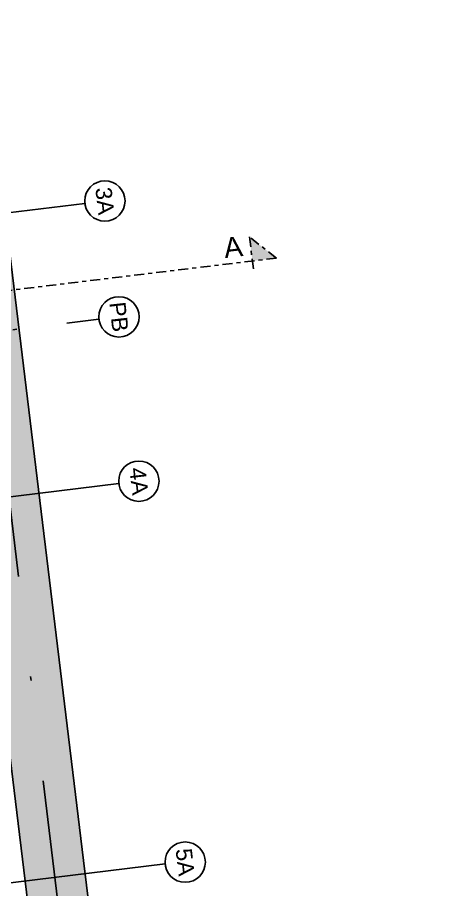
# Model space of a CAD drawing. Header units: millimetres. Extents: x 400392 to 401374, y 4543900 to 4544115.
# Drawn here: x 400479.16 to 400490.07, y 4544068.97 to 4544090.6 of the extents above; entities that cross this region are included whole.
import ezdxf
from ezdxf.enums import TextEntityAlignment as Align

# ---------------------------------------------------------------- set-up
doc = ezdxf.new("R2010")
doc.units = ezdxf.units.MM
for name, pattern in [('AKS', [3, 2.5, -0.25, 0, -0.25]), ('CENTER', [2, 1.25, -0.25, 0.25, -0.25]), ('DASHDOT2', [0.5, 0.25, -0.125, 0, -0.125])]:
    doc.linetypes.add(name, pattern=pattern)
for name, color, linetype in [('aks prota', 2, 'AKS'), ('caks prota', 4, 'Continuous'), ('kesit tarama prota', 252, 'Continuous'), ('kolon tarama prota', 252, 'Continuous'), ('perde prota', 1, 'Continuous'), ('PRT-AL-TUNEL_EKSENI', 14, 'DASHDOT2'), ('skesit prota', 7, 'Continuous'), ('taks prota', 7, 'Continuous'), ('tkesit prota', 7, 'Continuous')]:
    doc.layers.add(name, color=color, linetype=linetype)
doc.styles.add('Arial', font='Arial.ttf')
doc.styles.add('TAKS', font='Arial Unicode.ttf')

msp = doc.modelspace()

# ---------------------------------------------------------------- hatches: boundary and pattern name
at = {"layer": 'kesit tarama prota'}
h = msp.add_hatch(color=256, dxfattribs=at)
h.dxf.hatch_style = 1
h.paths.add_polyline_path([(400484.916, 4544085.154), (400485.584, 4544084.631), (400484.988, 4544084.559)])
at = {"layer": 'kolon tarama prota'}
h = msp.add_hatch(color=256, dxfattribs=at)
h.dxf.hatch_style = 1
h.paths.add_polyline_path([(400477.132, 4544099.89), (400459.561, 4544097.756), (400459.512, 4544098.154), (400458.718, 4544098.057), (400458.766, 4544097.66), (400453.108, 4544096.973), (400453.06, 4544097.37), (400452.266, 4544097.274), (400452.314, 4544096.876), (400434.743, 4544094.743), (400434.924, 4544093.254), (400475.823, 4544098.22), (400483.38, 4544035.99), (400485.118, 4544034.122), (400484.811, 4544036.655)])

# ---------------------------------------------------------------- linework, layer by layer
at = {"layer": 'aks prota', "ltscale": 10}
for p, q in [((400490.074, 4543987.091), (400475.978, 4544103.171)), ((400434.475, 4544080.356), (400480.835, 4544085.985)), ((400435.319, 4544073.407), (400481.679, 4544079.036)), ((400436.465, 4544063.976), (400482.824, 4544069.606))]:
    msp.add_line(p, q, dxfattribs=at)
at = {"layer": 'caks prota', "ltscale": 0.05}
for centre in [(400481.331, 4544086.046), (400481.68, 4544083.172), (400482.175, 4544079.097), (400483.322, 4544069.65)]:
    msp.add_circle(centre, 0.5, dxfattribs=at)
at = {"layer": 'perde prota'}
msp.add_lwpolyline([(400452.314, 4544096.876), (400434.743, 4544094.743), (400434.924, 4544093.254), (400475.823, 4544098.22), (400483.38, 4544035.99), (400485.118, 4544034.122), (400477.132, 4544099.89), (400459.561, 4544097.756), (400459.512, 4544098.154), (400458.718, 4544098.057), (400458.766, 4544097.66), (400453.108, 4544096.973), (400453.06, 4544097.37), (400452.266, 4544097.274)], close=True, dxfattribs=at)
at = {"layer": 'PRT-AL-TUNEL_EKSENI', "ltscale": 10}
msp.add_line((400434.824, 4544077.483), (400481.184, 4544083.113), dxfattribs=at)
at = {"layer": 'skesit prota', "linetype": 'CENTER', "ltscale": 0.2}
for p, q in [((400484.916, 4544085.154), (400485.024, 4544084.261)), ((400485.584, 4544084.631), (400484.916, 4544085.154))]:
    msp.add_line(p, q, dxfattribs=at)
msp.add_lwpolyline([(400485.584, 4544084.631), (400436.728, 4544078.698), (400404.719, 4544113.115)], dxfattribs=at)

# ---------------------------------------------------------------- texts
at = {"layer": 'taks prota', "style": 'TAKS'}
for s, p in [('3A', (400481.331, 4544086.046)), ('PB', (400481.68, 4544083.172)), ('4A', (400482.175, 4544079.097)), ('5A', (400483.322, 4544069.65))]:
    msp.add_text(s, height=0.4, rotation=276.4292, dxfattribs=at).set_placement(p, align=Align.MIDDLE_CENTER)
at = {"layer": 'tkesit prota', "style": 'Arial'}
msp.add_text('A', height=0.5, rotation=6.924, dxfattribs=at).set_placement((400484.309, 4544084.627))

doc.saveas('drawing.dxf')
